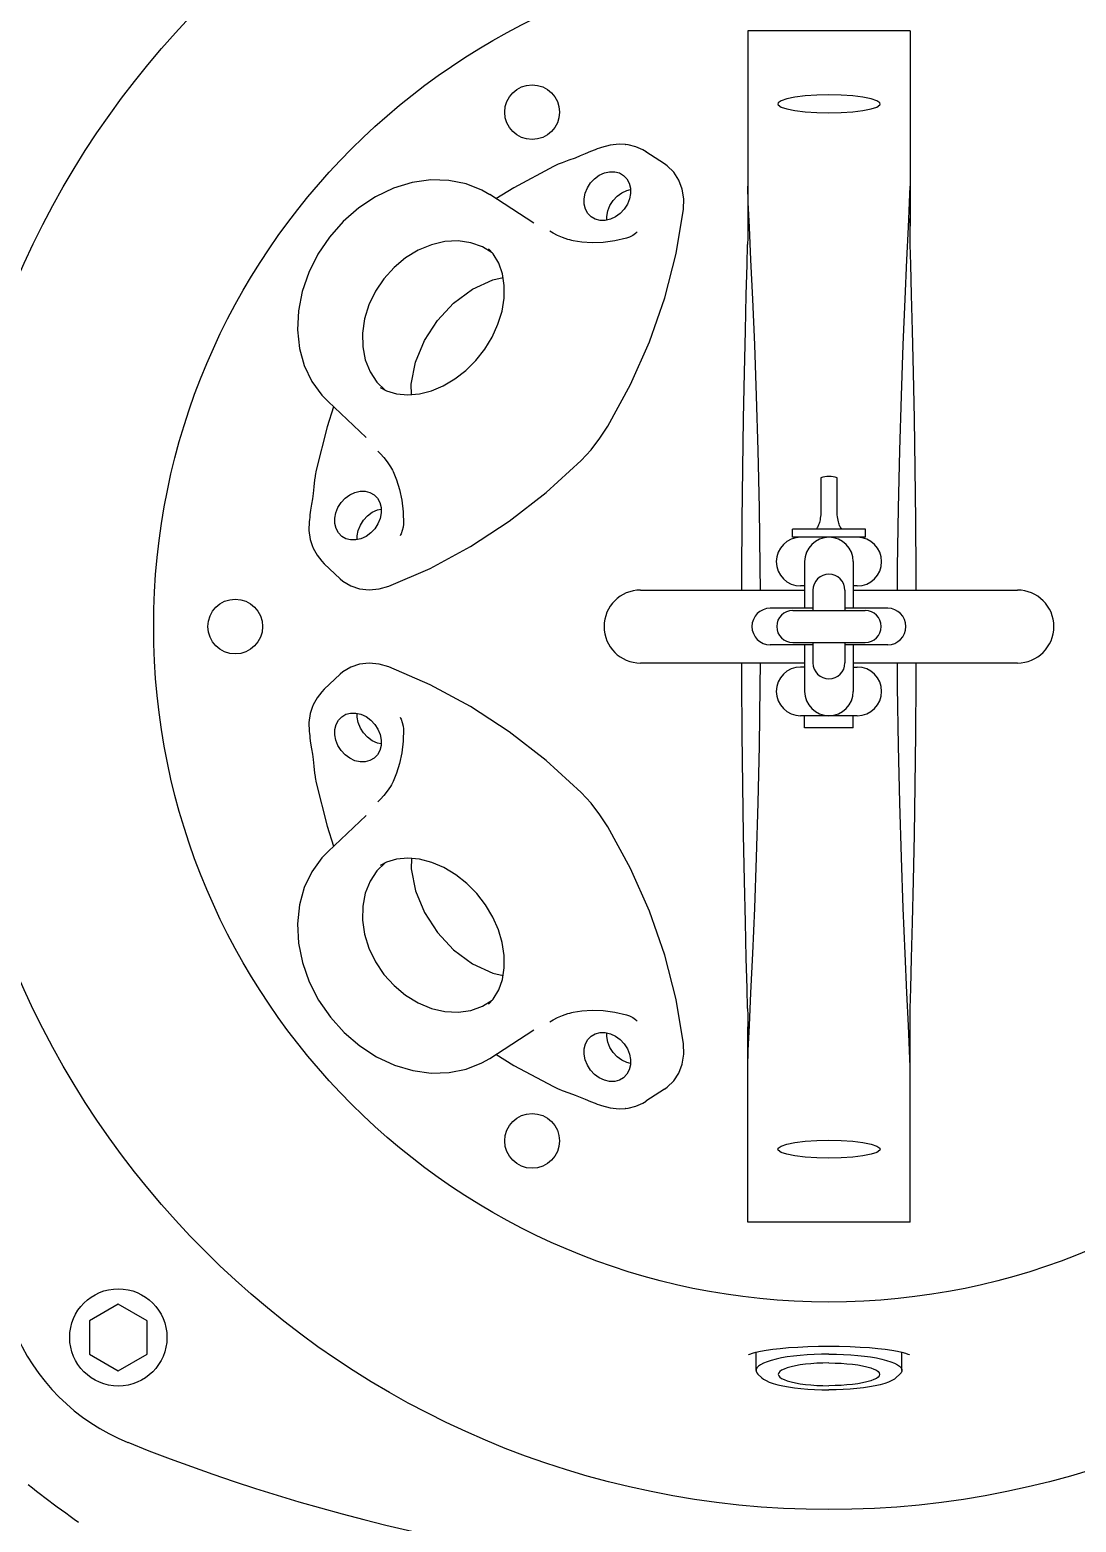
# Model space of a CAD drawing. Extents: x 0 to 216, y -5 to 280.
# Drawn here: x 119.344 to 122.373, y 187.077 to 191.395 of the extents above; entities that cross this region are included whole.
import ezdxf

# ---------------------------------------------------------------- set-up
doc = ezdxf.new("R2010")
doc.units = 0
doc.header["$LTSCALE"] = 10
doc.header["$MEASUREMENT"] = 0
doc.linetypes.add('SHORT_DASH', pattern=[0.125, 0.03125, -0.0625, 0.03125])
doc.layers.add('CADdetails-9-EXTRAFINE', color=9, linetype='CONTINUOUS')

msp = doc.modelspace()

# ---------------------------------------------------------------- linework, layer by layer
at = {"layer": 'CADdetails-9-EXTRAFINE', "linetype": 'Continuous'}
for p, q in [((121.8917, 191.3913), (121.4225, 191.3913)), ((121.4225, 191.3913), (121.4225, 190.8484)), ((121.8917, 191.3913), (121.8917, 190.8267)), ((121.5099, 191.1836), (121.5089, 191.1795)), ((121.5089, 191.1795), (121.5099, 191.1774)), ((121.5185, 191.1896), (121.5099, 191.1836)), ((121.5099, 191.1774), (121.5185, 191.1713)), ((121.5351, 191.1951), (121.5185, 191.1896)), ((121.5588, 191.1998), (121.5351, 191.1951)), ((121.5882, 191.2033), (121.5588, 191.1998)), ((121.6216, 191.2055), (121.5882, 191.2033)), ((121.6571, 191.2062), (121.6216, 191.2055)), ((121.6926, 191.2055), (121.6571, 191.2062)), ((121.726, 191.2033), (121.6926, 191.2055)), ((121.7554, 191.1998), (121.726, 191.2033)), ((121.7791, 191.1951), (121.7554, 191.1998)), ((121.7958, 191.1896), (121.7791, 191.1951)), ((121.8043, 191.1836), (121.7958, 191.1896)), ((121.7958, 191.1713), (121.8043, 191.1774)), ((121.8053, 191.1795), (121.8043, 191.1836)), ((121.8043, 191.1774), (121.8053, 191.1795)), ((121.5185, 191.1713), (121.5351, 191.1658)), ((121.5351, 191.1658), (121.5588, 191.1612)), ((121.5588, 191.1612), (121.5882, 191.1577)), ((121.5882, 191.1577), (121.6216, 191.1555)), ((121.6216, 191.1555), (121.6571, 191.1547)), ((121.6571, 191.1547), (121.6926, 191.1555)), ((121.6926, 191.1555), (121.726, 191.1577)), ((121.726, 191.1577), (121.7554, 191.1612)), ((121.7554, 191.1612), (121.7791, 191.1658)), ((121.7791, 191.1658), (121.7958, 191.1713)), ((120.9805, 191.0476), (120.967, 191.0423)), ((120.9865, 191.05), (120.9805, 191.0476)), ((120.9934, 191.0526), (120.9865, 191.05)), ((120.9987, 191.0545), (120.9934, 191.0526)), ((121.0234, 191.0613), (120.9987, 191.0545)), ((121.0496, 191.064), (121.0234, 191.0613)), ((121.0678, 191.063), (121.0496, 191.064)), ((121.0676, 191.063), (121.0678, 191.063)), ((121.0762, 191.0617), (121.0676, 191.063)), ((121.0983, 191.056), (121.0762, 191.0617)), ((121.1186, 191.0471), (121.0983, 191.056)), ((121.1276, 191.0417), (121.1186, 191.0471)), ((120.8738, 191.0055), (120.8597, 190.9988)), ((120.8762, 191.0066), (120.8738, 191.0055)), ((120.885, 191.0103), (120.8762, 191.0066)), ((120.9043, 191.0174), (120.885, 191.0103)), ((120.9223, 191.0238), (120.9043, 191.0174)), ((120.9367, 191.0296), (120.9223, 191.0238)), ((120.9512, 191.0358), (120.9367, 191.0296)), ((120.967, 191.0423), (120.9512, 191.0358)), ((121.181, 191.0072), (121.1275, 191.0418)), ((121.1893, 191.0012), (121.181, 191.0072)), ((121.2082, 190.9827), (121.1893, 191.0012)), ((120.5047, 190.9604), (120.4507, 190.9527)), ((120.5569, 190.9591), (120.5047, 190.9604)), ((120.6067, 190.9491), (120.5569, 190.9591)), ((120.8597, 190.9988), (120.7449, 190.9378)), ((120.9672, 190.9515), (120.9789, 190.9639)), ((120.9789, 190.9639), (120.9924, 190.9738)), ((120.9924, 190.9738), (121.0071, 190.9807)), ((121.0071, 190.9807), (121.0222, 190.9842)), ((121.0222, 190.9842), (121.037, 190.9841)), ((121.037, 190.9841), (121.0508, 190.9806)), ((121.0508, 190.9806), (121.0628, 190.9736)), ((121.0628, 190.9736), (121.0724, 190.9637)), ((121.0724, 190.9637), (121.0792, 190.9512)), ((121.2226, 190.9601), (121.2082, 190.9827)), ((121.2322, 190.9341), (121.2226, 190.9601)), ((120.3971, 190.9363), (120.3451, 190.9115)), ((120.4507, 190.9527), (120.3971, 190.9363)), ((120.6527, 190.9307), (120.6067, 190.9491)), ((120.6752, 190.9177), (120.6527, 190.9307)), ((120.8026, 190.8353), (120.6751, 190.9178)), ((120.7449, 190.9378), (120.6934, 190.9059)), ((120.9486, 190.9058), (120.9517, 190.9217)), ((120.9517, 190.9217), (120.958, 190.9372)), ((120.958, 190.9372), (120.9672, 190.9515)), ((121.0441, 190.913), (121.0576, 190.9229)), ((121.0576, 190.9229), (121.0723, 190.9298)), ((121.0723, 190.9298), (121.0829, 190.9322)), ((121.0792, 190.9512), (121.0828, 190.9368)), ((121.0831, 190.9213), (121.08, 190.9054)), ((121.0828, 190.9368), (121.0831, 190.9213)), ((121.2367, 190.9056), (121.2322, 190.9341)), ((121.4237, 190.8953), (121.4225, 190.9422)), ((121.8905, 190.8953), (121.8917, 190.9422)), ((120.2961, 190.8792), (120.2512, 190.84)), ((120.3451, 190.9115), (120.2961, 190.8792)), ((120.9488, 190.8903), (120.9486, 190.9058)), ((120.9525, 190.8759), (120.9488, 190.8903)), ((120.9593, 190.8634), (120.9525, 190.8759)), ((121.0169, 190.8708), (121.0232, 190.8863)), ((121.0232, 190.8863), (121.0324, 190.9006)), ((121.0324, 190.9006), (121.0441, 190.913)), ((121.0644, 190.8756), (121.0528, 190.8632)), ((121.0737, 190.8899), (121.0644, 190.8756)), ((121.08, 190.9054), (121.0737, 190.8899)), ((121.2147, 190.7472), (121.2358, 190.8757)), ((121.2358, 190.8757), (121.2367, 190.9056)), ((121.4269, 190.8238), (121.4237, 190.8953)), ((121.8873, 190.8238), (121.8905, 190.8953)), ((120.2512, 190.84), (120.2115, 190.7951)), ((120.9689, 190.8535), (120.9593, 190.8634)), ((120.9809, 190.8465), (120.9689, 190.8535)), ((120.9946, 190.8429), (120.9809, 190.8465)), ((121.0095, 190.8429), (120.9946, 190.8429)), ((121.0246, 190.8464), (121.0095, 190.8429)), ((121.0138, 190.8548), (121.0169, 190.8708)), ((121.014, 190.8439), (121.0138, 190.8548)), ((121.0393, 190.8533), (121.0246, 190.8464)), ((121.0528, 190.8632), (121.0393, 190.8533)), ((121.4225, 190.8374), (121.4224, 190.8246)), ((121.4225, 190.8484), (121.4225, 190.8374)), ((121.8917, 190.8374), (121.8917, 190.8484)), ((121.8918, 190.8246), (121.8917, 190.8374)), ((120.2115, 190.7951), (120.178, 190.7455)), ((120.8489, 190.8123), (120.8489, 190.8123)), ((120.8585, 190.8065), (120.8489, 190.8123)), ((120.8713, 190.7999), (120.8585, 190.8065)), ((120.886, 190.7935), (120.8713, 190.7999)), ((120.9013, 190.7882), (120.886, 190.7935)), ((120.9067, 190.7866), (120.9013, 190.7882)), ((120.9129, 190.785), (120.9067, 190.7866)), ((121.0716, 190.7917), (121.0372, 190.7839)), ((121.0797, 190.7945), (121.0716, 190.7917)), ((121.089, 190.7993), (121.0797, 190.7945)), ((121.0972, 190.8051), (121.089, 190.7993)), ((121.0995, 190.8071), (121.0972, 190.8051)), ((121.102, 190.8094), (121.0995, 190.8071)), ((121.4221, 190.7927), (121.4217, 190.7735)), ((121.4223, 190.8097), (121.4221, 190.7927)), ((121.4224, 190.8246), (121.4223, 190.8097)), ((121.4314, 190.7293), (121.4269, 190.8238)), ((121.8828, 190.7293), (121.8873, 190.8238)), ((121.8919, 190.8097), (121.8918, 190.8246)), ((121.8921, 190.7927), (121.8919, 190.8097)), ((121.8925, 190.7735), (121.8921, 190.7927)), ((120.178, 190.7455), (120.1515, 190.6924)), ((120.4683, 190.7572), (120.4319, 190.735)), ((120.5065, 190.773), (120.4683, 190.7572)), ((120.5454, 190.782), (120.5065, 190.773)), ((120.5839, 190.7839), (120.5454, 190.782)), ((120.6208, 190.7787), (120.5839, 190.7839)), ((120.6548, 190.7665), (120.6208, 190.7787)), ((120.6825, 190.7494), (120.6548, 190.7665)), ((120.6853, 190.7463), (120.6717, 190.7612)), ((120.7014, 190.7197), (120.6853, 190.7463)), ((120.9172, 190.7841), (120.9129, 190.785)), ((120.9423, 190.7803), (120.9172, 190.7841)), ((120.9715, 190.7786), (120.9423, 190.7803)), ((121.0033, 190.7797), (120.9715, 190.7786)), ((121.0372, 190.7839), (121.0033, 190.7797)), ((121.1819, 190.619), (121.2147, 190.7472)), ((121.4202, 190.716), (121.4217, 190.7735)), ((121.894, 190.716), (121.8925, 190.7735)), ((120.3985, 190.7072), (120.3691, 190.6746)), ((120.4319, 190.735), (120.3985, 190.7072)), ((120.7122, 190.689), (120.7014, 190.7197)), ((121.4179, 190.6284), (121.4202, 190.716)), ((121.4366, 190.6152), (121.4314, 190.7293)), ((121.8776, 190.6152), (121.8828, 190.7293)), ((121.8963, 190.6284), (121.894, 190.716)), ((120.1515, 190.6924), (120.1326, 190.6374)), ((120.3691, 190.6746), (120.3446, 190.6382)), ((120.6254, 190.6439), (120.6847, 190.6717)), ((120.6847, 190.6717), (120.7138, 190.6784)), ((120.7174, 190.6549), (120.7122, 190.689)), ((120.1326, 190.6374), (120.1217, 190.5816)), ((120.3446, 190.6382), (120.3257, 190.5991)), ((120.5708, 190.604), (120.6254, 190.6439)), ((120.7108, 190.581), (120.7169, 190.6186)), ((120.7169, 190.6186), (120.7174, 190.6549)), ((121.1378, 190.4922), (121.1819, 190.619)), ((121.4152, 190.5239), (121.4179, 190.6284)), ((121.4421, 190.4831), (121.4366, 190.6152)), ((121.8721, 190.4831), (121.8776, 190.6152)), ((121.899, 190.5239), (121.8963, 190.6284)), ((120.1217, 190.5816), (120.1191, 190.5263)), ((120.3257, 190.5991), (120.313, 190.5585)), ((120.5237, 190.5538), (120.5708, 190.604)), ((120.6992, 190.5428), (120.7108, 190.581)), ((120.313, 190.5585), (120.3069, 190.5175)), ((120.4864, 190.496), (120.5237, 190.5538)), ((120.6823, 190.5057), (120.6992, 190.5428)), ((120.1191, 190.5263), (120.1249, 190.4727)), ((120.3069, 190.5175), (120.3076, 190.4776)), ((120.4609, 190.4334), (120.4864, 190.496)), ((120.6607, 190.4703), (120.6823, 190.5057)), ((121.0827, 190.3681), (121.1378, 190.4922)), ((121.4125, 190.4032), (121.4152, 190.5239)), ((121.4475, 190.3356), (121.4421, 190.4831)), ((121.8667, 190.3356), (121.8721, 190.4831)), ((121.9017, 190.4032), (121.899, 190.5239)), ((120.1249, 190.4727), (120.1387, 190.4231)), ((120.3076, 190.4776), (120.315, 190.4398)), ((120.635, 190.4378), (120.6607, 190.4703)), ((120.1387, 190.4231), (120.1603, 190.3776)), ((120.315, 190.4398), (120.329, 190.4053)), ((120.329, 190.4053), (120.349, 190.3752)), ((120.4483, 190.3691), (120.4609, 190.4334)), ((120.5745, 190.3846), (120.6061, 190.4091)), ((120.6061, 190.4091), (120.635, 190.4378)), ((121.4099, 190.2689), (121.4125, 190.4032)), ((121.9043, 190.2689), (121.9017, 190.4032)), ((120.1603, 190.3776), (120.1892, 190.3376)), ((120.349, 190.3752), (120.3724, 190.3525)), ((120.3584, 190.3601), (120.3762, 190.3505)), ((120.4489, 190.3393), (120.4483, 190.3691)), ((120.5064, 190.3503), (120.5409, 190.3648)), ((120.5409, 190.3648), (120.5745, 190.3846)), ((121.0173, 190.2479), (121.0827, 190.3681)), ((120.1892, 190.3376), (120.2073, 190.3189)), ((120.2072, 190.319), (120.3181, 190.2152)), ((120.3762, 190.3505), (120.4057, 190.3413)), ((120.4057, 190.3413), (120.438, 190.3383)), ((120.438, 190.3383), (120.4718, 190.3414)), ((120.4718, 190.3414), (120.5064, 190.3503)), ((121.4522, 190.1772), (121.4475, 190.3356)), ((121.862, 190.1772), (121.8667, 190.3356)), ((120.2231, 190.3041), (120.2046, 190.2463)), ((121.4076, 190.1256), (121.4099, 190.2689)), ((121.9066, 190.1256), (121.9043, 190.2689)), ((120.2046, 190.2463), (120.1733, 190.1202)), ((120.9943, 190.2128), (121.0173, 190.2479)), ((120.9684, 190.1797), (120.9943, 190.2128)), ((120.3516, 190.1758), (120.3516, 190.1758)), ((120.3516, 190.1758), (120.3596, 190.1679)), ((120.3596, 190.1679), (120.3691, 190.157)), ((120.3691, 190.157), (120.3788, 190.1444)), ((120.3788, 190.1444), (120.3877, 190.1308)), ((120.8391, 190.0564), (120.94, 190.149)), ((120.94, 190.149), (120.9684, 190.1797)), ((121.4559, 190.0112), (121.4522, 190.1772)), ((121.8583, 190.0112), (121.862, 190.1772)), ((120.1697, 190.1023), (120.1682, 190.0928)), ((120.1702, 190.1049), (120.1697, 190.1023)), ((120.1733, 190.1202), (120.1702, 190.1049)), ((120.3877, 190.1308), (120.3905, 190.1259)), ((120.3905, 190.1259), (120.3936, 190.1203)), ((120.3936, 190.1203), (120.3955, 190.1164)), ((120.3955, 190.1164), (120.4053, 190.0929)), ((121.4058, 189.9761), (121.4076, 190.1256)), ((121.6336, 190.0989), (121.6336, 190.0038)), ((121.6806, 190.0038), (121.6806, 190.0989)), ((121.9084, 189.9761), (121.9066, 190.1256)), ((120.1641, 190.0534), (120.162, 190.038)), ((120.166, 190.0724), (120.1641, 190.0534)), ((120.1682, 190.0928), (120.166, 190.0724)), ((120.2703, 190.0496), (120.285, 190.0565)), ((120.285, 190.0565), (120.3001, 190.0599)), ((120.3001, 190.0599), (120.3149, 190.0599)), ((120.3149, 190.0599), (120.3287, 190.0563)), ((120.3287, 190.0563), (120.3407, 190.0494)), ((120.4053, 190.0929), (120.414, 190.0649)), ((120.414, 190.0649), (120.4206, 190.0339)), ((120.732, 189.9729), (120.8391, 190.0564)), ((120.1595, 190.0224), (120.157, 190.0054)), ((120.162, 190.038), (120.1595, 190.0224)), ((120.2296, 189.9975), (120.2359, 190.013)), ((120.2359, 190.013), (120.2451, 190.0273)), ((120.2451, 190.0273), (120.2568, 190.0397)), ((120.2568, 190.0397), (120.2703, 190.0496)), ((120.3407, 190.0494), (120.3503, 190.0394)), ((120.3503, 190.0394), (120.3571, 190.027)), ((120.3571, 190.027), (120.3607, 190.0126)), ((120.3607, 190.0126), (120.361, 189.9971)), ((120.4206, 190.0339), (120.4247, 190)), ((121.4583, 189.8403), (121.4559, 190.0112)), ((121.8559, 189.8403), (121.8583, 190.0112)), ((120.1528, 189.9718), (120.1522, 189.9463)), ((120.1534, 189.9774), (120.1528, 189.9718)), ((120.1543, 189.9848), (120.1534, 189.9774)), ((120.1551, 189.9912), (120.1543, 189.9848)), ((120.157, 190.0054), (120.1551, 189.9912)), ((120.2265, 189.9815), (120.2296, 189.9975)), ((120.2268, 189.966), (120.2265, 189.9815)), ((120.2304, 189.9517), (120.2268, 189.966)), ((120.3011, 189.962), (120.3103, 189.9763)), ((120.3103, 189.9763), (120.322, 189.9888)), ((120.322, 189.9888), (120.3355, 189.9987)), ((120.3355, 189.9987), (120.3502, 190.0055)), ((120.3516, 189.9657), (120.3424, 189.9513)), ((120.3502, 190.0055), (120.3608, 190.008)), ((120.3579, 189.9812), (120.3516, 189.9657)), ((120.361, 189.9971), (120.3579, 189.9812)), ((120.4247, 190), (120.4255, 189.9647)), ((120.6197, 189.8994), (120.732, 189.9729)), ((121.4046, 189.8226), (121.4058, 189.9761)), ((121.6284, 189.9659), (121.6272, 189.9626)), ((121.6293, 189.9692), (121.6284, 189.9659)), ((121.6303, 189.9729), (121.6293, 189.9692)), ((121.6312, 189.9772), (121.6303, 189.9729)), ((121.6319, 189.9816), (121.6312, 189.9772)), ((121.6326, 189.9865), (121.6319, 189.9816)), ((121.6331, 189.9918), (121.6326, 189.9865)), ((121.6335, 189.9976), (121.6331, 189.9918)), ((121.6336, 190.0038), (121.6335, 189.9976)), ((121.6807, 189.9973), (121.6806, 190.0038)), ((121.6811, 189.9911), (121.6807, 189.9973)), ((121.6817, 189.9855), (121.6811, 189.9911)), ((121.6825, 189.9804), (121.6817, 189.9855)), ((121.6833, 189.9757), (121.6825, 189.9804)), ((121.6843, 189.9714), (121.6833, 189.9757)), ((121.6853, 189.9676), (121.6843, 189.9714)), ((121.6865, 189.964), (121.6853, 189.9676)), ((121.9096, 189.8226), (121.9084, 189.9761)), ((120.1522, 189.9463), (120.156, 189.9202)), ((120.2372, 189.9392), (120.2304, 189.9517)), ((120.2468, 189.9292), (120.2372, 189.9392)), ((120.2588, 189.9223), (120.2468, 189.9292)), ((120.2725, 189.9187), (120.2588, 189.9223)), ((120.3025, 189.9222), (120.2874, 189.9187)), ((120.2917, 189.9306), (120.2948, 189.9465)), ((120.2919, 189.9197), (120.2917, 189.9306)), ((120.2948, 189.9465), (120.3011, 189.962)), ((120.3172, 189.929), (120.3025, 189.9222)), ((120.3307, 189.9389), (120.3172, 189.929)), ((120.3424, 189.9513), (120.3307, 189.9389)), ((120.4172, 189.9338), (120.4156, 189.9309)), ((120.4186, 189.9366), (120.4172, 189.9338)), ((120.4223, 189.946), (120.4186, 189.9366)), ((120.4247, 189.9562), (120.4223, 189.946)), ((120.4255, 189.9647), (120.4247, 189.9562)), ((121.7627, 189.9498), (121.5515, 189.9498)), ((121.5515, 189.9264), (121.5515, 189.9498)), ((121.7627, 189.9264), (121.5515, 189.9264)), ((121.6191, 189.9502), (121.6175, 189.9498)), ((121.6209, 189.9514), (121.6191, 189.9502)), ((121.6222, 189.9529), (121.6209, 189.9514)), ((121.6236, 189.9548), (121.6222, 189.9529)), ((121.625, 189.9574), (121.6236, 189.9548)), ((121.6261, 189.9597), (121.625, 189.9574)), ((121.6272, 189.9626), (121.6261, 189.9597)), ((121.6877, 189.9607), (121.6865, 189.964)), ((121.6888, 189.9581), (121.6877, 189.9607)), ((121.6903, 189.9554), (121.6888, 189.9581)), ((121.6918, 189.9532), (121.6903, 189.9554)), ((121.6932, 189.9516), (121.6918, 189.9532)), ((121.6951, 189.9502), (121.6932, 189.9516)), ((121.6967, 189.9498), (121.6951, 189.9502)), ((121.7627, 189.9264), (121.7627, 189.9498)), ((120.156, 189.9202), (120.1613, 189.9028)), ((120.1613, 189.9028), (120.1613, 189.9029)), ((120.1613, 189.9029), (120.1645, 189.8949)), ((120.1645, 189.8949), (120.1754, 189.8749)), ((120.2874, 189.9187), (120.2725, 189.9187)), ((120.5032, 189.8366), (120.6197, 189.8994)), ((120.1754, 189.8749), (120.189, 189.8573)), ((120.189, 189.8573), (120.1964, 189.8499)), ((120.2428, 189.8064), (120.1964, 189.8499)), ((120.3837, 189.7851), (120.5032, 189.8366)), ((121.4587, 189.7739), (121.4583, 189.8403)), ((121.5867, 189.856), (121.5867, 189.7211)), ((121.7275, 189.856), (121.7275, 189.7211)), ((121.8555, 189.7739), (121.8559, 189.8403)), ((120.2428, 189.8064), (120.2506, 189.7997)), ((120.2506, 189.7997), (120.2732, 189.786)), ((121.4045, 189.7739), (121.4046, 189.8226)), ((121.9097, 189.7739), (121.9096, 189.8226)), ((120.2732, 189.786), (120.2986, 189.7774)), ((120.2986, 189.7774), (120.3262, 189.7744)), ((120.3262, 189.7744), (120.3549, 189.777)), ((120.3549, 189.777), (120.3837, 189.7851)), ((121.1117, 189.7739), (121.5867, 189.7739)), ((121.5867, 189.7856), (121.575, 189.7856)), ((121.6108, 189.7733), (121.6108, 189.7147)), ((121.7034, 189.7733), (121.7034, 189.7147)), ((121.7392, 189.7856), (121.7275, 189.7856)), ((121.7275, 189.7739), (122.2025, 189.7739)), ((121.6108, 189.7211), (121.487, 189.7211)), ((121.5521, 189.7147), (121.7621, 189.7147)), ((121.8272, 189.7211), (121.7034, 189.7211)), ((121.5521, 189.622), (121.7621, 189.622)), ((121.6108, 189.622), (121.6108, 189.5634)), ((121.7034, 189.622), (121.7034, 189.5634)), ((121.6108, 189.6156), (121.487, 189.6156)), ((121.5867, 189.6156), (121.5867, 189.4807)), ((121.8272, 189.6156), (121.7034, 189.6156)), ((121.7275, 189.6156), (121.7275, 189.4807)), ((120.2506, 189.5369), (120.2428, 189.5303)), ((120.2732, 189.5507), (120.2506, 189.5369)), ((120.2986, 189.5593), (120.2732, 189.5507)), ((120.3262, 189.5623), (120.2986, 189.5593)), ((120.3549, 189.5597), (120.3262, 189.5623)), ((120.3837, 189.5516), (120.3549, 189.5597)), ((120.5032, 189.5001), (120.3837, 189.5516)), ((121.1117, 189.5628), (121.5867, 189.5628)), ((121.4047, 189.5122), (121.4045, 189.5628)), ((121.4583, 189.4949), (121.4587, 189.5628)), ((121.5867, 189.5511), (121.575, 189.5511)), ((121.7275, 189.5628), (122.2025, 189.5628)), ((121.7275, 189.5511), (121.7392, 189.5511)), ((121.8559, 189.4949), (121.8555, 189.5628)), ((121.9095, 189.5122), (121.9097, 189.5628)), ((120.2428, 189.5303), (120.1964, 189.4868)), ((120.6197, 189.4372), (120.5032, 189.5001)), ((121.4058, 189.358), (121.4047, 189.5122)), ((121.4559, 189.3236), (121.4583, 189.4949)), ((121.8584, 189.3236), (121.8559, 189.4949)), ((121.9084, 189.358), (121.9095, 189.5122)), ((120.1754, 189.4618), (120.1645, 189.4418)), ((120.189, 189.4794), (120.1754, 189.4618)), ((120.1964, 189.4868), (120.189, 189.4794)), ((120.156, 189.4165), (120.1522, 189.3904)), ((120.1613, 189.4339), (120.156, 189.4165)), ((120.1645, 189.4418), (120.1613, 189.4338)), ((120.1613, 189.4338), (120.1613, 189.4339)), ((120.2372, 189.3975), (120.2468, 189.4074)), ((120.2468, 189.4074), (120.2588, 189.4144)), ((120.2588, 189.4144), (120.2725, 189.418)), ((120.2725, 189.418), (120.2874, 189.418)), ((120.2874, 189.418), (120.3025, 189.4145)), ((120.2917, 189.4061), (120.2919, 189.417)), ((120.2948, 189.3902), (120.2917, 189.4061)), ((120.3025, 189.4145), (120.3172, 189.4076)), ((120.3172, 189.4076), (120.3307, 189.3978)), ((120.4156, 189.4058), (120.4172, 189.4028)), ((120.732, 189.3638), (120.6197, 189.4372)), ((121.7392, 189.4103), (121.575, 189.4103)), ((121.5867, 189.3751), (121.5867, 189.4103)), ((121.7275, 189.3751), (121.7275, 189.4103)), ((120.1522, 189.3904), (120.1528, 189.3648)), ((120.1528, 189.3648), (120.1534, 189.3593)), ((120.2265, 189.3551), (120.2268, 189.3707)), ((120.2268, 189.3707), (120.2304, 189.385)), ((120.2304, 189.385), (120.2372, 189.3975)), ((120.3011, 189.3747), (120.2948, 189.3902)), ((120.3103, 189.3603), (120.3011, 189.3747)), ((120.3307, 189.3978), (120.3424, 189.3853)), ((120.3424, 189.3853), (120.3516, 189.371)), ((120.3516, 189.371), (120.3579, 189.3555)), ((120.4172, 189.4028), (120.4186, 189.4001)), ((120.4186, 189.4001), (120.4223, 189.3907)), ((120.4223, 189.3907), (120.4247, 189.3805)), ((120.4247, 189.3805), (120.4255, 189.372)), ((120.4255, 189.372), (120.4247, 189.3367)), ((120.8391, 189.2803), (120.732, 189.3638)), ((121.7275, 189.3751), (121.5867, 189.3751)), ((120.1534, 189.3593), (120.1543, 189.3519)), ((120.1543, 189.3519), (120.1551, 189.3455)), ((120.1551, 189.3455), (120.157, 189.3311)), ((120.157, 189.3311), (120.1595, 189.3142)), ((120.2296, 189.3392), (120.2265, 189.3551)), ((120.2359, 189.3237), (120.2296, 189.3392)), ((120.2451, 189.3094), (120.2359, 189.3237)), ((120.322, 189.3479), (120.3103, 189.3603)), ((120.3355, 189.338), (120.322, 189.3479)), ((120.3502, 189.3312), (120.3355, 189.338)), ((120.3608, 189.3287), (120.3502, 189.3312)), ((120.3607, 189.3241), (120.3571, 189.3097)), ((120.3579, 189.3555), (120.361, 189.3396)), ((120.361, 189.3396), (120.3607, 189.3241)), ((120.4247, 189.3367), (120.4206, 189.3028)), ((121.4076, 189.2088), (121.4058, 189.358)), ((121.4521, 189.1578), (121.4559, 189.3236)), ((121.8621, 189.1578), (121.8584, 189.3236)), ((121.9066, 189.2088), (121.9084, 189.358)), ((120.1595, 189.3142), (120.162, 189.2987)), ((120.162, 189.2987), (120.1641, 189.2833)), ((120.1641, 189.2833), (120.166, 189.2643)), ((120.2568, 189.297), (120.2451, 189.3094)), ((120.2703, 189.2871), (120.2568, 189.297)), ((120.285, 189.2802), (120.2703, 189.2871)), ((120.3001, 189.2767), (120.285, 189.2802)), ((120.3149, 189.2768), (120.3001, 189.2767)), ((120.3287, 189.2804), (120.3149, 189.2768)), ((120.3407, 189.2873), (120.3287, 189.2804)), ((120.3503, 189.2973), (120.3407, 189.2873)), ((120.3571, 189.3097), (120.3503, 189.2973)), ((120.4206, 189.3028), (120.414, 189.2717)), ((120.94, 189.1877), (120.8391, 189.2803)), ((120.166, 189.2643), (120.1682, 189.2438)), ((120.1682, 189.2438), (120.1697, 189.2343)), ((120.1697, 189.2343), (120.1702, 189.2318)), ((120.1702, 189.2317), (120.1733, 189.2164)), ((120.4053, 189.2438), (120.3955, 189.2203)), ((120.414, 189.2717), (120.4053, 189.2438)), ((120.1733, 189.2164), (120.2046, 189.0904)), ((120.3788, 189.1923), (120.3691, 189.1796)), ((120.3877, 189.2059), (120.3788, 189.1923)), ((120.3905, 189.2108), (120.3877, 189.2059)), ((120.3935, 189.2164), (120.3905, 189.2108)), ((120.3955, 189.2203), (120.3935, 189.2164)), ((121.4099, 189.0663), (121.4076, 189.2088)), ((121.9043, 189.0663), (121.9066, 189.2088)), ((120.3596, 189.1688), (120.3516, 189.1609)), ((120.3516, 189.1609), (120.3516, 189.1609)), ((120.3691, 189.1796), (120.3596, 189.1688)), ((120.9684, 189.1569), (120.94, 189.1877)), ((120.9943, 189.1238), (120.9684, 189.1569)), ((121.4474, 189), (121.4521, 189.1578)), ((121.8668, 189), (121.8621, 189.1578)), ((120.3181, 189.1215), (120.2072, 189.0177)), ((121.0173, 189.0888), (120.9943, 189.1238)), ((120.2046, 189.0904), (120.2231, 189.0326)), ((121.0827, 188.9685), (121.0173, 189.0888)), ((121.4125, 188.933), (121.4099, 189.0663)), ((121.9017, 188.933), (121.9043, 189.0663)), ((120.2073, 189.0178), (120.1892, 188.9991)), ((120.1892, 188.9991), (120.1602, 188.959)), ((120.3724, 188.9842), (120.349, 188.9615)), ((120.3761, 188.9862), (120.3584, 188.9766)), ((120.4058, 188.9954), (120.3761, 188.9862)), ((120.4382, 188.9984), (120.4058, 188.9954)), ((120.4725, 188.9952), (120.4382, 188.9984)), ((120.4489, 188.9974), (120.4483, 188.9676)), ((120.5076, 188.986), (120.4725, 188.9952)), ((120.5426, 188.971), (120.5076, 188.986)), ((121.4421, 188.8533), (121.4474, 189)), ((121.8721, 188.8533), (121.8668, 189)), ((120.1602, 188.959), (120.1385, 188.9131)), ((120.329, 188.9314), (120.315, 188.8969)), ((120.349, 188.9615), (120.329, 188.9314)), ((120.4483, 188.9676), (120.4609, 188.9033)), ((120.5768, 188.9504), (120.5426, 188.971)), ((120.6088, 188.9251), (120.5768, 188.9504)), ((121.1378, 188.8444), (121.0827, 188.9685)), ((121.4152, 188.8131), (121.4125, 188.933)), ((121.899, 188.8131), (121.9017, 188.933)), ((120.1385, 188.9131), (120.1246, 188.8628)), ((120.315, 188.8969), (120.3076, 188.8591)), ((120.4609, 188.9033), (120.4864, 188.8407)), ((120.6379, 188.8956), (120.6088, 188.9251)), ((120.6632, 188.8628), (120.6379, 188.8956)), ((120.1246, 188.8628), (120.119, 188.8085)), ((120.3076, 188.8591), (120.3069, 188.8191)), ((120.684, 188.8277), (120.6632, 188.8628)), ((121.1819, 188.7177), (121.1378, 188.8444)), ((121.4367, 188.7219), (121.4421, 188.8533)), ((121.8775, 188.7219), (121.8721, 188.8533)), ((120.119, 188.8085), (120.122, 188.7525)), ((120.3069, 188.8191), (120.313, 188.7782)), ((120.4864, 188.8407), (120.5237, 188.7828)), ((120.7002, 188.7912), (120.684, 188.8277)), ((121.4179, 188.709), (121.4152, 188.8131)), ((121.8963, 188.709), (121.899, 188.8131)), ((120.313, 188.7782), (120.3257, 188.7376)), ((120.5237, 188.7828), (120.5708, 188.7327)), ((120.7113, 188.7538), (120.7002, 188.7912)), ((120.122, 188.7525), (120.1334, 188.6961)), ((120.3257, 188.7376), (120.3446, 188.6984)), ((120.5708, 188.7327), (120.6254, 188.6928)), ((120.717, 188.7168), (120.7113, 188.7538)), ((120.7173, 188.6811), (120.717, 188.7168)), ((121.2147, 188.5894), (121.1819, 188.7177)), ((121.4314, 188.6081), (121.4367, 188.7219)), ((121.8828, 188.6081), (121.8775, 188.7219)), ((120.1334, 188.6961), (120.153, 188.6407)), ((120.3446, 188.6984), (120.3691, 188.662)), ((120.6254, 188.6928), (120.6847, 188.665)), ((120.7121, 188.6475), (120.7173, 188.6811)), ((121.4202, 188.6215), (121.4179, 188.709)), ((121.894, 188.6215), (121.8963, 188.709)), ((120.153, 188.6407), (120.1801, 188.5877)), ((120.3691, 188.662), (120.3985, 188.6294)), ((120.3985, 188.6294), (120.4319, 188.6016)), ((120.6847, 188.665), (120.7138, 188.6583)), ((120.7014, 188.617), (120.7121, 188.6475)), ((120.1801, 188.5877), (120.2141, 188.5383)), ((120.4319, 188.6016), (120.4683, 188.5795)), ((120.6548, 188.5701), (120.6824, 188.5873)), ((120.6717, 188.5755), (120.6853, 188.5905)), ((120.6853, 188.5905), (120.7014, 188.617)), ((121.2358, 188.461), (121.2147, 188.5894)), ((121.4217, 188.5631), (121.4202, 188.6215)), ((121.4269, 188.5136), (121.4314, 188.6081)), ((121.8873, 188.5136), (121.8828, 188.6081)), ((121.8925, 188.5631), (121.894, 188.6215)), ((120.4683, 188.5795), (120.5065, 188.5637)), ((120.5065, 188.5637), (120.5454, 188.5547)), ((120.5454, 188.5547), (120.5839, 188.5527)), ((120.5839, 188.5527), (120.6208, 188.5579)), ((120.6208, 188.5579), (120.6548, 188.5701)), ((120.8713, 188.5368), (120.886, 188.5432)), ((120.886, 188.5432), (120.9013, 188.5485)), ((120.9013, 188.5485), (120.9067, 188.5501)), ((120.9067, 188.5501), (120.9129, 188.5517)), ((120.9129, 188.5517), (120.9172, 188.5526)), ((120.9172, 188.5526), (120.9423, 188.5564)), ((120.9423, 188.5564), (120.9715, 188.5581)), ((120.9715, 188.5581), (121.0033, 188.557)), ((121.0033, 188.557), (121.0372, 188.5528)), ((121.0372, 188.5528), (121.0716, 188.545)), ((121.0716, 188.545), (121.0797, 188.5422)), ((121.0797, 188.5422), (121.089, 188.5374)), ((121.4217, 188.5631), (121.4221, 188.5439)), ((121.4221, 188.5439), (121.4223, 188.5269)), ((121.8919, 188.5269), (121.8921, 188.5439)), ((121.8921, 188.5439), (121.8925, 188.5631)), ((120.2141, 188.5383), (120.2542, 188.4938)), ((120.6751, 188.4189), (120.8026, 188.5014)), ((120.8489, 188.5244), (120.8585, 188.5302)), ((120.8489, 188.5244), (120.8489, 188.5244)), ((120.8585, 188.5302), (120.8713, 188.5368)), ((121.089, 188.5374), (121.0972, 188.5315)), ((121.0972, 188.5315), (121.0995, 188.5295)), ((121.0995, 188.5295), (121.102, 188.5272)), ((121.4223, 188.5269), (121.4224, 188.5121)), ((121.4224, 188.5121), (121.4225, 188.4992)), ((121.4225, 187.9454), (121.4225, 188.5099)), ((121.4225, 188.4992), (121.4225, 188.4882)), ((121.4237, 188.4418), (121.4269, 188.5136)), ((121.8905, 188.4418), (121.8873, 188.5136)), ((121.8917, 188.4992), (121.8918, 188.5121)), ((121.8917, 188.4882), (121.8917, 188.4992)), ((121.8918, 188.5121), (121.8919, 188.5269)), ((120.2542, 188.4938), (120.2992, 188.4552)), ((120.2992, 188.4552), (120.348, 188.4235)), ((120.9488, 188.4464), (120.9525, 188.4608)), ((120.9525, 188.4608), (120.9593, 188.4733)), ((120.9593, 188.4733), (120.9689, 188.4832)), ((120.9689, 188.4832), (120.9809, 188.4902)), ((120.9809, 188.4902), (120.9946, 188.4937)), ((120.9946, 188.4937), (121.0095, 188.4938)), ((121.0095, 188.4938), (121.0246, 188.4903)), ((121.0138, 188.4818), (121.014, 188.4927)), ((121.0169, 188.4659), (121.0138, 188.4818)), ((121.0232, 188.4504), (121.0169, 188.4659)), ((121.0246, 188.4903), (121.0393, 188.4834)), ((121.0393, 188.4834), (121.0528, 188.4735)), ((121.0528, 188.4735), (121.0644, 188.4611)), ((121.0644, 188.4611), (121.0737, 188.4468)), ((121.2367, 188.4311), (121.2358, 188.461)), ((121.4225, 188.479), (121.4225, 188.4715)), ((121.8917, 187.9454), (121.8917, 188.4882)), ((120.348, 188.4235), (120.3995, 188.3995)), ((120.6526, 188.4059), (120.6752, 188.419)), ((120.6934, 188.4308), (120.7449, 188.3988)), ((120.9486, 188.4309), (120.9488, 188.4464)), ((120.9517, 188.415), (120.9486, 188.4309)), ((120.958, 188.3995), (120.9517, 188.415)), ((121.0324, 188.4361), (121.0232, 188.4504)), ((121.0441, 188.4237), (121.0324, 188.4361)), ((121.0576, 188.4138), (121.0441, 188.4237)), ((121.0723, 188.4069), (121.0576, 188.4138)), ((121.0737, 188.4468), (121.08, 188.4313)), ((121.08, 188.4313), (121.0831, 188.4154)), ((121.0831, 188.4154), (121.0828, 188.3998)), ((121.2322, 188.4026), (121.2367, 188.4311)), ((121.4225, 188.3944), (121.4237, 188.4418)), ((121.8917, 188.3944), (121.8905, 188.4418)), ((120.3995, 188.3995), (120.4526, 188.3835)), ((120.4526, 188.3835), (120.5059, 188.3762)), ((120.5059, 188.3762), (120.5574, 188.3776)), ((120.5574, 188.3776), (120.6068, 188.3876)), ((120.6068, 188.3876), (120.6526, 188.4059)), ((120.7449, 188.3988), (120.8597, 188.3379)), ((120.9672, 188.3852), (120.958, 188.3995)), ((120.9789, 188.3727), (120.9672, 188.3852)), ((120.9924, 188.3629), (120.9789, 188.3727)), ((121.0724, 188.373), (121.0628, 188.3631)), ((121.0829, 188.4045), (121.0723, 188.4069)), ((121.0792, 188.3855), (121.0724, 188.373)), ((121.0828, 188.3998), (121.0792, 188.3855)), ((121.2082, 188.354), (121.2226, 188.3766)), ((121.2226, 188.3766), (121.2322, 188.4026)), ((120.8597, 188.3379), (120.8738, 188.3312)), ((120.8738, 188.3312), (120.8762, 188.3301)), ((120.8762, 188.3301), (120.885, 188.3264)), ((120.885, 188.3264), (120.9043, 188.3193)), ((121.0071, 188.356), (120.9924, 188.3629)), ((121.0222, 188.3525), (121.0071, 188.356)), ((121.037, 188.3525), (121.0222, 188.3525)), ((121.0508, 188.3561), (121.037, 188.3525)), ((121.0628, 188.3631), (121.0508, 188.3561)), ((121.181, 188.3295), (121.1275, 188.2949)), ((121.181, 188.3295), (121.1893, 188.3354)), ((121.1893, 188.3354), (121.2082, 188.354)), ((120.9043, 188.3193), (120.9223, 188.3128)), ((120.9223, 188.3128), (120.9367, 188.307)), ((120.9367, 188.307), (120.9513, 188.3009)), ((120.9513, 188.3009), (120.9672, 188.2943)), ((120.9672, 188.2943), (120.9805, 188.289)), ((120.9805, 188.289), (120.9865, 188.2867)), ((120.9865, 188.2867), (120.9934, 188.2841)), ((120.9934, 188.2841), (120.9987, 188.2822)), ((120.9987, 188.2822), (121.0234, 188.2754)), ((121.0982, 188.2807), (121.1186, 188.2896)), ((121.1186, 188.2896), (121.1276, 188.2949)), ((121.0234, 188.2754), (121.0496, 188.2727)), ((121.0496, 188.2727), (121.0678, 188.2737)), ((121.0676, 188.2737), (121.0762, 188.2749)), ((121.0678, 188.2737), (121.0676, 188.2737)), ((121.0762, 188.2749), (121.0982, 188.2807)), ((121.5089, 188.1572), (121.5099, 188.1593)), ((121.5099, 188.1531), (121.5089, 188.1572)), ((121.5099, 188.1593), (121.5185, 188.1653)), ((121.5185, 188.1471), (121.5099, 188.1531)), ((121.5185, 188.1653), (121.5351, 188.1708)), ((121.5351, 188.1708), (121.5588, 188.1755)), ((121.5588, 188.1755), (121.5882, 188.179)), ((121.5882, 188.179), (121.6216, 188.1812)), ((121.6216, 188.1812), (121.6571, 188.1819)), ((121.6571, 188.1819), (121.6926, 188.1812)), ((121.6926, 188.1812), (121.726, 188.179)), ((121.726, 188.179), (121.7554, 188.1755)), ((121.7554, 188.1755), (121.7791, 188.1708)), ((121.7791, 188.1708), (121.7958, 188.1653)), ((121.7958, 188.1653), (121.8043, 188.1593)), ((121.8043, 188.1531), (121.7958, 188.1471)), ((121.8043, 188.1593), (121.8053, 188.1572)), ((121.8053, 188.1572), (121.8043, 188.1531)), ((121.5351, 188.1416), (121.5185, 188.1471)), ((121.5588, 188.1369), (121.5351, 188.1416)), ((121.5882, 188.1334), (121.5588, 188.1369)), ((121.6216, 188.1312), (121.5882, 188.1334)), ((121.6571, 188.1305), (121.6216, 188.1312)), ((121.6926, 188.1312), (121.6571, 188.1305)), ((121.726, 188.1334), (121.6926, 188.1312)), ((121.7554, 188.1369), (121.726, 188.1334)), ((121.7791, 188.1416), (121.7554, 188.1369)), ((121.7958, 188.1471), (121.7791, 188.1416)), ((121.8917, 187.9454), (121.4225, 187.9454)), ((119.6003, 187.7078), (119.517, 187.6597)), ((119.6837, 187.6597), (119.6003, 187.7078)), ((119.517, 187.6597), (119.517, 187.5634)), ((119.6837, 187.5634), (119.6837, 187.6597)), ((119.517, 187.5634), (119.6003, 187.5153)), ((119.6003, 187.5153), (119.6837, 187.5634)), ((121.4249, 187.5618), (121.4246, 187.5616)), ((121.4246, 187.5616), (121.4249, 187.5618)), ((121.4249, 187.5618), (121.4285, 187.5634)), ((121.4285, 187.5634), (121.4355, 187.5659)), ((121.4355, 187.5659), (121.4458, 187.5687)), ((121.4458, 187.5687), (121.4591, 187.5717)), ((121.446, 187.5162), (121.446, 187.5688)), ((121.4591, 187.5717), (121.4754, 187.5747)), ((121.4754, 187.5747), (121.4944, 187.5774)), ((121.5041, 187.5489), (121.4902, 187.5452)), ((121.4944, 187.5774), (121.516, 187.5799)), ((121.5196, 187.5522), (121.5041, 187.5489)), ((121.516, 187.5799), (121.5402, 187.582)), ((121.5365, 187.5551), (121.5196, 187.5522)), ((121.5546, 187.5577), (121.5365, 187.5551)), ((121.5402, 187.582), (121.5669, 187.5838)), ((121.5738, 187.5598), (121.5546, 187.5577)), ((121.5669, 187.5838), (121.5959, 187.5851)), ((121.5939, 187.5614), (121.5738, 187.5598)), ((121.6146, 187.5626), (121.5939, 187.5614)), ((121.5959, 187.5851), (121.6271, 187.5859)), ((121.6357, 187.5634), (121.6146, 187.5626)), ((121.6271, 187.5859), (121.6571, 187.5862)), ((121.6571, 187.5636), (121.6357, 187.5634)), ((121.6571, 187.5862), (121.6871, 187.5859)), ((121.6571, 187.5636), (121.6785, 187.5634)), ((121.6785, 187.5634), (121.6996, 187.5626)), ((121.6871, 187.5859), (121.7183, 187.5851)), ((121.6996, 187.5626), (121.7203, 187.5614)), ((121.7183, 187.5851), (121.7473, 187.5838)), ((121.7203, 187.5614), (121.7404, 187.5598)), ((121.7404, 187.5598), (121.7596, 187.5577)), ((121.7473, 187.5838), (121.774, 187.582)), ((121.7596, 187.5577), (121.7777, 187.5551)), ((121.774, 187.582), (121.7982, 187.5799)), ((121.7777, 187.5551), (121.7946, 187.5522)), ((121.7946, 187.5522), (121.8101, 187.5489)), ((121.7982, 187.5799), (121.8198, 187.5774)), ((121.8101, 187.5489), (121.824, 187.5452)), ((121.8198, 187.5774), (121.8388, 187.5747)), ((121.8388, 187.5747), (121.8551, 187.5717)), ((121.8551, 187.5717), (121.8684, 187.5687)), ((121.8682, 187.5162), (121.8682, 187.5688)), ((121.8684, 187.5687), (121.8787, 187.5659)), ((121.8787, 187.5659), (121.8857, 187.5634)), ((121.8857, 187.5634), (121.8893, 187.5618)), ((121.8893, 187.5618), (121.8897, 187.5616)), ((121.4463, 187.5186), (121.446, 187.5162)), ((121.446, 187.5162), (121.4463, 187.5138)), ((121.4484, 187.5234), (121.4463, 187.5186)), ((121.4463, 187.5138), (121.4484, 187.509)), ((121.4527, 187.5281), (121.4484, 187.5234)), ((121.4484, 187.509), (121.4517, 187.5053)), ((121.4631, 187.4945), (121.4517, 187.5053)), ((121.4591, 187.5327), (121.4527, 187.5281)), ((121.4676, 187.5371), (121.4591, 187.5327)), ((121.4779, 187.5413), (121.4676, 187.5371)), ((121.4902, 187.5452), (121.4779, 187.5413)), ((121.5116, 187.5087), (121.5105, 187.5048)), ((121.5105, 187.5048), (121.5116, 187.5008)), ((121.5148, 187.5127), (121.5116, 187.5087)), ((121.52, 187.5165), (121.5148, 187.5127)), ((121.5273, 187.5201), (121.52, 187.5165)), ((121.5364, 187.5235), (121.5273, 187.5201)), ((121.5474, 187.5266), (121.5364, 187.5235)), ((121.5599, 187.5294), (121.5474, 187.5266)), ((121.5738, 187.5319), (121.5599, 187.5294)), ((121.589, 187.5339), (121.5738, 187.5319)), ((121.6051, 187.5356), (121.589, 187.5339)), ((121.622, 187.5367), (121.6051, 187.5356)), ((121.6394, 187.5375), (121.622, 187.5367)), ((121.6571, 187.5377), (121.6394, 187.5375)), ((121.6571, 187.5377), (121.6748, 187.5375)), ((121.6748, 187.5375), (121.6922, 187.5367)), ((121.6922, 187.5367), (121.7091, 187.5356)), ((121.7091, 187.5356), (121.7252, 187.5339)), ((121.7252, 187.5339), (121.7404, 187.5319)), ((121.7404, 187.5319), (121.7543, 187.5294)), ((121.7543, 187.5294), (121.7668, 187.5266)), ((121.7668, 187.5266), (121.7778, 187.5235)), ((121.7778, 187.5235), (121.7869, 187.5201)), ((121.7869, 187.5201), (121.7942, 187.5165)), ((121.7942, 187.5165), (121.7995, 187.5127)), ((121.7995, 187.5127), (121.8026, 187.5087)), ((121.8026, 187.5087), (121.8037, 187.5048)), ((121.8037, 187.5048), (121.8026, 187.5008)), ((121.824, 187.5452), (121.8363, 187.5413)), ((121.8363, 187.5413), (121.8466, 187.5371)), ((121.8466, 187.5371), (121.8551, 187.5327)), ((121.8511, 187.4945), (121.8625, 187.5053)), ((121.8551, 187.5327), (121.8615, 187.5281)), ((121.8615, 187.5281), (121.8658, 187.5234)), ((121.8658, 187.509), (121.8625, 187.5053)), ((121.8658, 187.5234), (121.8679, 187.5186)), ((121.8679, 187.5138), (121.8658, 187.509)), ((121.8679, 187.5186), (121.8682, 187.5162)), ((121.8682, 187.5162), (121.8679, 187.5138)), ((121.4631, 187.4945), (121.4675, 187.4909)), ((121.4675, 187.4909), (121.475, 187.4866)), ((121.475, 187.4866), (121.4844, 187.4824)), ((121.4844, 187.4824), (121.4958, 187.4785)), ((121.4958, 187.4785), (121.5089, 187.4748)), ((121.5089, 187.4748), (121.5237, 187.4715)), ((121.5116, 187.5008), (121.5148, 187.4969)), ((121.5148, 187.4969), (121.52, 187.4931)), ((121.52, 187.4931), (121.5273, 187.4895)), ((121.5237, 187.4715), (121.5399, 187.4686)), ((121.5273, 187.4895), (121.5364, 187.4861)), ((121.5364, 187.4861), (121.5474, 187.4829)), ((121.5399, 187.4686), (121.5574, 187.466)), ((121.5474, 187.4829), (121.5599, 187.4801)), ((121.5574, 187.466), (121.576, 187.4639)), ((121.5599, 187.4801), (121.5738, 187.4777)), ((121.5738, 187.4777), (121.589, 187.4756)), ((121.576, 187.4639), (121.5955, 187.4622)), ((121.589, 187.4756), (121.6051, 187.474)), ((121.5955, 187.4622), (121.6156, 187.461)), ((121.6051, 187.474), (121.622, 187.4728)), ((121.6156, 187.461), (121.6363, 187.4602)), ((121.622, 187.4728), (121.6394, 187.4721)), ((121.6394, 187.4721), (121.6571, 187.4719)), ((121.6748, 187.4721), (121.6571, 187.4719)), ((121.6922, 187.4728), (121.6748, 187.4721)), ((121.6986, 187.461), (121.6779, 187.4602)), ((121.7091, 187.474), (121.6922, 187.4728)), ((121.7187, 187.4622), (121.6986, 187.461)), ((121.7252, 187.4756), (121.7091, 187.474)), ((121.7382, 187.4639), (121.7187, 187.4622)), ((121.7404, 187.4777), (121.7252, 187.4756)), ((121.7568, 187.466), (121.7382, 187.4639)), ((121.7543, 187.4801), (121.7404, 187.4777)), ((121.7668, 187.4829), (121.7543, 187.4801)), ((121.7743, 187.4686), (121.7568, 187.466)), ((121.7778, 187.4861), (121.7668, 187.4829)), ((121.7905, 187.4715), (121.7743, 187.4686)), ((121.7869, 187.4895), (121.7778, 187.4861)), ((121.7942, 187.4931), (121.7869, 187.4895)), ((121.8053, 187.4748), (121.7905, 187.4715)), ((121.7995, 187.4969), (121.7942, 187.4931)), ((121.8026, 187.5008), (121.7995, 187.4969)), ((121.8184, 187.4785), (121.8053, 187.4748)), ((121.8298, 187.4824), (121.8184, 187.4785)), ((121.8393, 187.4866), (121.8298, 187.4824)), ((121.8467, 187.4909), (121.8393, 187.4866)), ((121.8511, 187.4945), (121.8467, 187.4909)), ((121.6363, 187.4602), (121.6571, 187.46)), ((121.6779, 187.4602), (121.6571, 187.46)), ((119.3515, 187.1755), (119.3396, 187.1849)), ((119.3634, 187.1663), (119.3515, 187.1755)), ((119.3754, 187.157), (119.3634, 187.1663)), ((119.3875, 187.1479), (119.3754, 187.157)), ((119.3995, 187.1388), (119.3875, 187.1479)), ((119.4117, 187.1297), (119.3995, 187.1388)), ((119.4238, 187.1207), (119.4117, 187.1297)), ((119.436, 187.1117), (119.4238, 187.1207)), ((119.4483, 187.1028), (119.436, 187.1117)), ((119.4605, 187.094), (119.4483, 187.1028)), ((119.4728, 187.0852), (119.4605, 187.094)), ((119.4852, 187.0765), (119.4728, 187.0852))]:
    msp.add_line(p, q, dxfattribs=at)
msp.add_lwpolyline([(127.1422, 191.235, 0), (127.1431, 191.2861, -0.000148)], format="xyb", dxfattribs=at)
for centre, radius in [((124.406, 196.4993), 18.5358), ((124.406, 196.4993), 17.6496), ((121.6571, 189.6683), 2.5548), ((121.6571, 189.6683), 1.9544), ((120.798, 191.1564), 0.0792), ((119.9388, 189.6683), 0.0792), ((120.798, 188.1803), 0.0792), ((119.6003, 187.6116), 0.1407)]:
    msp.add_circle(centre, radius, dxfattribs=at)
at = {"layer": 'CADdetails-9-EXTRAFINE', "linetype": 'SHORT_DASH'}
for radius in [18.3143, 12.4064]:
    msp.add_circle((124.406, 196.4993), radius, dxfattribs=at)
at = {"layer": 'CADdetails-9-EXTRAFINE', "linetype": 'Continuous'}
for centre, radius, start, end in [((121.6571, 190.0202), 0.0821, 73.3981, 106.6019), ((121.575, 189.856), 0.0704, 90, 270), ((121.6571, 189.856), 0.0704, 0, 180), ((121.7392, 189.856), 0.0704, 270, 90), ((121.6571, 189.7733), 0.0463, 0, 180), ((121.1117, 189.6683), 0.1056, 90, 270), ((122.2025, 189.6683), 0.1056, 270, 90), ((121.487, 189.6683), 0.0528, 90, 270), ((121.5521, 189.6683), 0.0463, 90, 270), ((121.7621, 189.6683), 0.0463, 270, 90), ((121.8272, 189.6683), 0.0528, 270, 90), ((121.575, 189.4807), 0.0704, 90, 270), ((121.6571, 189.5634), 0.0463, 180, 0), ((121.7392, 189.4807), 0.0704, 270, 90), ((121.6571, 189.4807), 0.0704, 180, 0), ((119.8504, 187.8616), 0.5966, 201.9024, 248.0976), ((121.6571, 192.3555), 5.44, 248.0976, 291.9024)]:
    msp.add_arc(centre, radius, start, end, dxfattribs=at)

doc.saveas('drawing.dxf')
